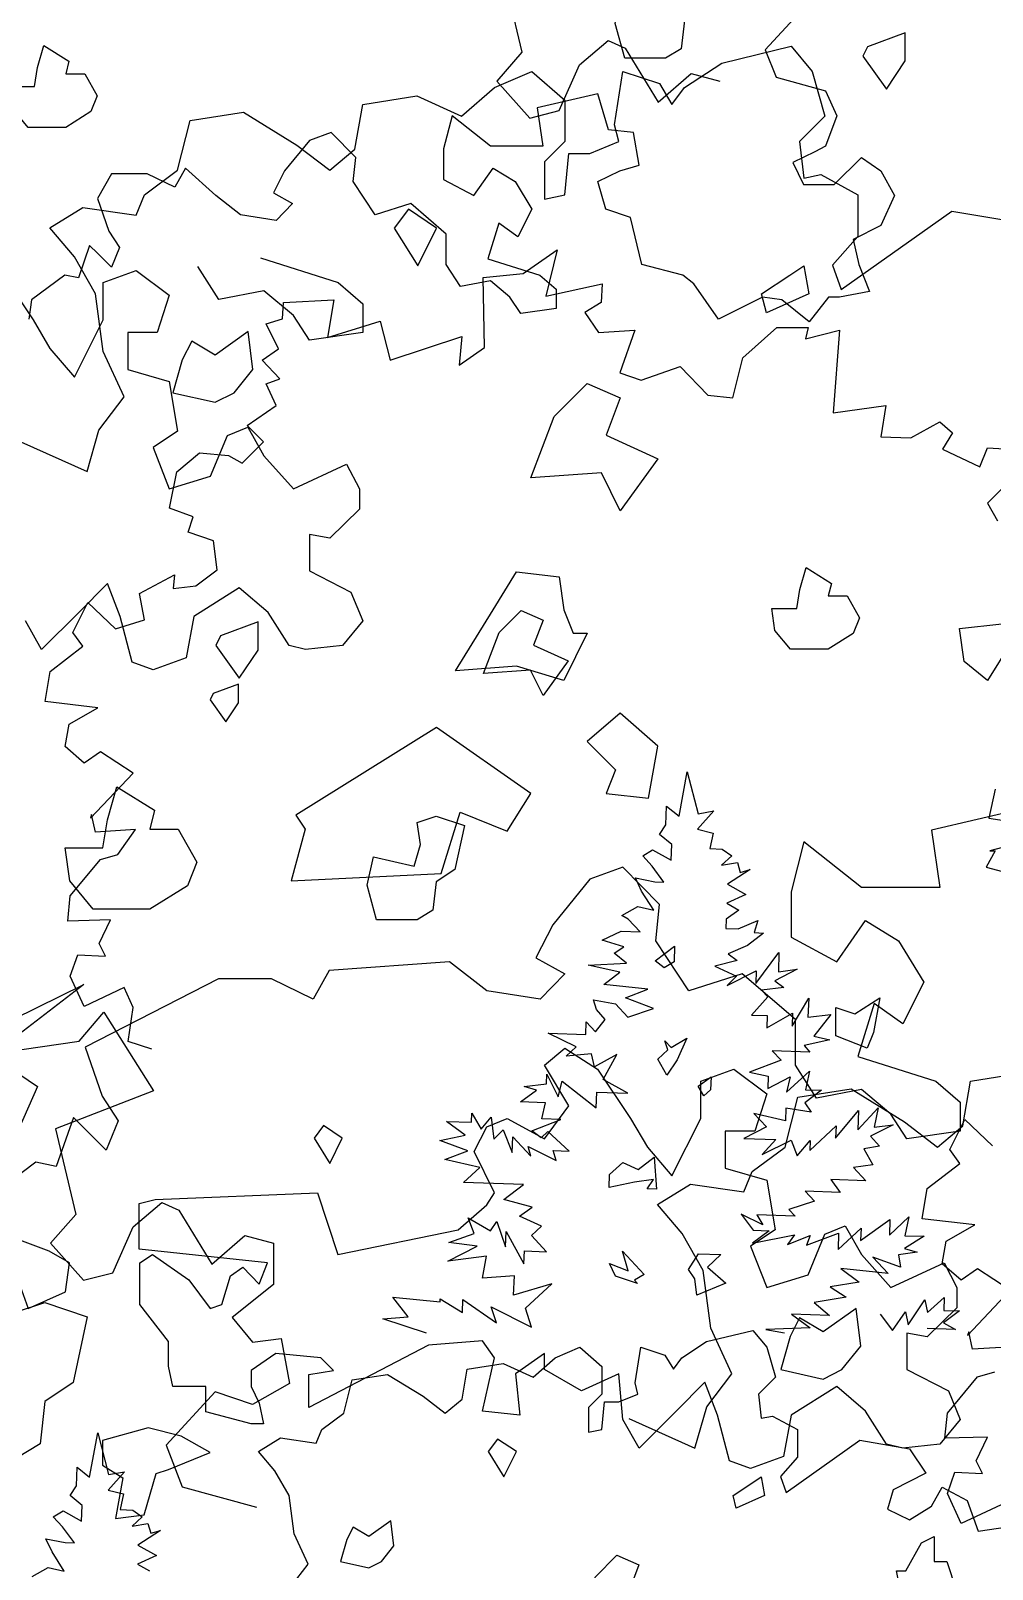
# Model space of a CAD drawing. Header units: inches. Extents: x -11 to 128, y 7 to 56.
# Drawn here: x 15.304 to 15.667, y 23.32 to 23.9 of the extents above; entities that cross this region are included whole.
import ezdxf

# ---------------------------------------------------------------- set-up
doc = ezdxf.new("R2010")
doc.units = ezdxf.units.IN
doc.header["$MEASUREMENT"] = 0
doc.layers.add('CAY', color=94, linetype='Continuous')
doc.layers.add('CAY-3', color=61, linetype='Continuous')
picture_1 = doc.add_image_def('image1.jpg', size_in_pixel=(1680, 1093))

# ---------------------------------------------------------------- blocks, each defined once
blk = doc.blocks.new('A$C76451831')
at = {"layer": 'CAY'}
for p, q in [((1178, 1895), (1223.4, 1902.1)), ((1033, 1881.5), (1077.8, 1888.5)), ((1077.8, 1888.5), (1122.6, 1860.8)), ((1171.5, 1857.3), (1178, 1895)), ((1022.3, 1839.6), (1033, 1881.5)), ((1122.6, 1860.8), (1150.3, 1839.6)), ((1150.3, 1839.6), (1171.5, 1857.3)), ((994.6, 1818.9), (1022.3, 1839.6)), ((987.6, 1801.8), (994.6, 1818.9)), ((915, 1791.2), (942.7, 1808.3)), ((942.7, 1808.3), (987.6, 1801.8)), ((935.7, 1767), (915, 1791.2)), ((953.4, 1735.8), (935.7, 1767)), ((4659.2, 1730), (4666, 1767.4)), ((4666, 1767.4), (4675.2, 1732.1)), ((959.8, 1687.4), (953.4, 1735.8)), ((4648.1, 1722.6), (4648.6, 1738.5)), ((4648.6, 1738.5), (4659.2, 1730)), ((4688.4, 1734.4), (4674.7, 1719)), ((4675.2, 1732.1), (4688.4, 1734.4)), ((4642.8, 1714.7), (4648.1, 1722.6)), ((4653, 1706.2), (4642.8, 1714.7)), ((4674.7, 1719), (4687.7, 1715.8)), ((4687.7, 1715.8), (4685, 1702.8)), ((4628.6, 1696.6), (4636.9, 1701.7)), ((4636.5, 1688.1), (4628.6, 1696.6)), ((4636.9, 1701.7), (4652.5, 1693)), ((4652.5, 1693), (4653, 1706.2)), ((4685, 1702.8), (4695.4, 1702.4)), ((4703.4, 1696.7), (4694.9, 1688.8)), ((4695.4, 1702.4), (4703.4, 1696.7)), ((977.5, 1649), (959.8, 1687.4)), ((4646.4, 1674.6), (4636.5, 1688.1)), ((4694.9, 1688.8), (4708.2, 1691.1)), ((4718.8, 1685.3), (4699.8, 1672.8)), ((4708.2, 1691.1), (4710.6, 1682.8)), ((4710.6, 1682.8), (4718.8, 1685.3)), ((4627.6, 1667.1), (4622.5, 1678.2)), ((4622.5, 1678.2), (4638.7, 1674.9)), ((4638.7, 1674.9), (4646.4, 1674.6)), ((4699.8, 1672.8), (4715.4, 1664.1)), ((4637.9, 1650.9), (4627.6, 1667.1)), ((4715.4, 1664.1), (4699.3, 1656.9)), ((4699.3, 1656.9), (4709.5, 1651.1)), ((956.3, 1621.3), (977.5, 1649)), ((4611, 1646.4), (4624.4, 1654.1)), ((4616.3, 1643.5), (4611, 1646.4)), ((4626.4, 1632.7), (4616.3, 1643.5)), ((4624.4, 1654.1), (4637.9, 1650.9)), ((4698.8, 1643.4), (4698.5, 1635.7)), ((4709.5, 1651.1), (4698.8, 1643.4)), ((4708.9, 1635.3), (4725.5, 1642.4)), ((4725.5, 1642.4), (4722.4, 1632.1)), ((4594.4, 1625.7), (4610.5, 1633.3)), ((4610.5, 1633.3), (4626.4, 1632.7)), ((4698.5, 1635.7), (4708.9, 1635.3)), ((4730.1, 1631.8), (4716.6, 1621.4)), ((4722.4, 1632.1), (4730.1, 1631.8)), ((946.3, 1586.5), (956.3, 1621.3)), ((4612.8, 1620.1), (4594.4, 1625.7)), ((4604.5, 1614.9), (4612.8, 1620.1)), ((4716.6, 1621.4), (4700.5, 1614.3)), ((890.9, 1611.3), (946.3, 1586.5)), ((4582.8, 1604.8), (4615, 1606.4)), ((4609.3, 1598.9), (4582.8, 1604.8)), ((4615, 1606.4), (4604.5, 1614.9)), ((4708, 1608.6), (4689.3, 1603.8)), ((4689.3, 1603.8), (4707.5, 1595.4)), ((4700.5, 1614.3), (4708, 1608.6)), ((4723.6, 1589.4), (4743.1, 1615.5)), ((4743.1, 1615.5), (4742.6, 1599.2)), ((4595.8, 1588.5), (4609.3, 1598.9)), ((4699.6, 1587.6), (4724, 1599.9)), ((4707.5, 1595.4), (4699.6, 1587.6)), ((4724, 1599.9), (4723.6, 1589.4)), ((4758.5, 1601.4), (4739.6, 1591.6)), ((4739.6, 1591.6), (4747.1, 1585.9)), ((4742.6, 1599.2), (4758.5, 1601.4)), ((4632.8, 1584.5), (4595.8, 1588.5)), ((4614, 1577.4), (4632.8, 1584.5)), ((4733.7, 1578.2), (4720, 1562.8)), ((4747.1, 1585.9), (4728.4, 1583.8)), ((4728.4, 1583.8), (4733.7, 1578.2)), ((4154.9, 1541), (4175.6, 1565.2)), ((4175.6, 1565.2), (4217.4, 1499.1)), ((4587.2, 1575.6), (4605.7, 1572.3)), ((4589.7, 1567.4), (4587.2, 1575.6)), ((4597.1, 1559), (4589.7, 1567.4)), ((4605.7, 1572.3), (4616.2, 1561)), ((4637.7, 1568.4), (4614, 1577.4)), ((4616.2, 1561), (4637.7, 1568.4)), ((4754.1, 1553.5), (4768.1, 1577)), ((4768.1, 1577), (4767.5, 1561.2)), ((4580.8, 1546.4), (4581.1, 1557.2)), ((4581.1, 1557.2), (4589, 1548.8)), ((4589, 1548.8), (4597.1, 1559)), ((4720, 1562.8), (4733.1, 1562.4)), ((4732.8, 1552), (4754.5, 1564.3)), ((4733.1, 1562.4), (4732.8, 1552)), ((4754.5, 1564.3), (4754.1, 1553.5)), ((4767.5, 1561.2), (4786.6, 1563.2)), ((4786.6, 1563.2), (4772.4, 1545.1)), ((4106.6, 1533.9), (4154.9, 1541)), ((4572.7, 1536.2), (4549.1, 1547.5)), ((4549.1, 1547.5), (4580.8, 1546.4)), ((4785.9, 1541.9), (4764.4, 1537.2)), ((4772.4, 1545.1), (4785.9, 1541.9)), ((4564.3, 1528.4), (4572.7, 1536.2)), ((4585.6, 1530.3), (4564.3, 1528.4)), ((4588, 1519.4), (4585.6, 1530.3)), ((4606.9, 1529.6), (4588, 1519.4)), ((4595.3, 1508.7), (4606.9, 1529.6)), ((4769.2, 1531.6), (4737.5, 1532.7)), ((4737.5, 1532.7), (4745, 1524.8)), ((4764.4, 1537.2), (4769.2, 1531.6)), ((4547.6, 1504.9), (4547.9, 1513.1)), ((4547.9, 1513.1), (4557.6, 1494.1)), ((4745, 1524.8), (4718.3, 1514.8)), ((4718.3, 1514.8), (4734.1, 1511.6)), ((4749.5, 1497.9), (4768.7, 1515.8)), ((4768.7, 1515.8), (4765.4, 1500)), ((4528.9, 1502.9), (4547.6, 1504.9)), ((4539.3, 1499.8), (4528.9, 1502.9)), ((4557.6, 1494.1), (4560.8, 1507.2)), ((4560.8, 1507.2), (4589.5, 1484.9)), ((4616.2, 1497.1), (4595.3, 1508.7)), ((4734.1, 1511.6), (4733.7, 1501.1)), ((4733.7, 1501.1), (4752.6, 1510.9)), ((4752.6, 1510.9), (4749.5, 1497.9)), ((4217.4, 1499.1), (4134.9, 1467.3)), ((4525.8, 1489.8), (4539.3, 1499.8)), ((4547, 1489.1), (4525.8, 1489.8)), ((4543.8, 1475.6), (4547, 1489.1)), ((4589.5, 1484.9), (4589.9, 1498)), ((4589.9, 1498), (4616.2, 1497.1)), ((4779, 1499.6), (4765, 1489.2)), ((4765, 1489.2), (4770.2, 1481.3)), ((4765.4, 1500), (4779, 1499.6)), ((4484.8, 1472.7), (4485.1, 1480.4)), ((4485.1, 1480.4), (4492.8, 1466.9)), ((4492.8, 1466.9), (4501.3, 1477.1)), ((4501.3, 1477.1), (4503.4, 1458.4)), ((4535.3, 1465.5), (4559.7, 1475)), ((4559.7, 1475), (4543.8, 1475.6)), ((4722.1, 1480.2), (4732.6, 1469)), ((4748.6, 1473.9), (4722.1, 1480.2)), ((4749, 1484.7), (4748.6, 1473.9)), ((4770.2, 1481.3), (4749, 1484.7)), ((4790.7, 1459.3), (4810.1, 1482.6)), ((4809.5, 1466.3), (4826.5, 1484.8)), ((4810.1, 1482.6), (4809.5, 1466.3)), ((4826.5, 1484.8), (4823.2, 1468.6)), ((4134.9, 1467.3), (4152, 1395.3)), ((4458, 1457.3), (4479.5, 1462)), ((4463.6, 1473.4), (4484.8, 1472.7)), ((4479.5, 1462), (4463.6, 1473.4)), ((4503.4, 1458.4), (4511.4, 1466.3)), ((4511.4, 1466.3), (4518.8, 1447.4)), ((4543.3, 1459.7), (4535.3, 1465.5)), ((4548.9, 1465), (4543.3, 1459.7)), ((4566.9, 1448.5), (4548.9, 1465)), ((4732.6, 1469), (4713.7, 1459.2)), ((4769, 1449.1), (4791.1, 1469.7)), ((4791.1, 1469.7), (4790.7, 1459.3)), ((4839.1, 1470.7), (4820.2, 1461)), ((4823.2, 1468.6), (4839.1, 1470.7)), ((4481.7, 1448.7), (4458, 1457.3)), ((4462.4, 1441.3), (4481.7, 1448.7)), ((4518.8, 1447.4), (4519.3, 1460.6)), ((4519.3, 1460.6), (4534.6, 1444.2)), ((4534.6, 1444.2), (4532.2, 1452.4)), ((4532.2, 1452.4), (4555.8, 1440.7)), ((4555.8, 1440.7), (4553.3, 1449)), ((4553.3, 1449), (4566.9, 1448.5)), ((4713.7, 1459.2), (4740.4, 1458.3)), ((4740.4, 1458.3), (4729, 1445.5)), ((4729, 1445.5), (4753.5, 1457.8)), ((4753.5, 1457.8), (4758.5, 1444.5)), ((4758.5, 1444.5), (4769.3, 1457.3)), ((4769.3, 1457.3), (4769, 1449.1)), ((4827.6, 1452.5), (4814.4, 1450.3)), ((4814.4, 1450.3), (4822.1, 1436.9)), ((4820.2, 1461), (4827.6, 1452.5)), ((4491.7, 1434.8), (4462.4, 1441.3)), ((4822.1, 1436.9), (4805.7, 1434.7)), ((4478.1, 1422.1), (4491.7, 1434.8)), ((4786.8, 1424.5), (4794.5, 1413.8)), ((4816.2, 1423.5), (4786.8, 1424.5)), ((4805.7, 1434.7), (4816.2, 1423.5)), ((4528.3, 1420.4), (4478.1, 1422.1)), ((4512, 1407.8), (4528.3, 1420.4)), ((4794.5, 1413.8), (4765.1, 1414.8)), ((4765.1, 1414.8), (4773, 1406.4)), ((4200.3, 1384.7), (4224.5, 1405.3)), ((4224.5, 1405.3), (4238.7, 1398.8)), ((4238.7, 1398.8), (4266.4, 1353.4)), ((4535.8, 1401.5), (4512, 1407.8)), ((4525.1, 1393.7), (4535.8, 1401.5)), ((4773, 1406.4), (4751.5, 1399.4)), ((4751.5, 1399.4), (4756.7, 1393.8)), ((4152, 1395.3), (4130.8, 1371.1)), ((4183.2, 1346.3), (4200.3, 1384.7)), ((4487, 1379.2), (4482, 1392.5)), ((4482, 1392.5), (4500.7, 1381.4)), ((4500.7, 1381.4), (4505.9, 1389.4)), ((4505.9, 1389.4), (4513.4, 1367.9)), ((4543.4, 1385.4), (4525.1, 1393.7)), ((4535, 1377.5), (4543.4, 1385.4)), ((4711.4, 1395.4), (4721.4, 1381.9)), ((4729.7, 1386.6), (4711.4, 1395.4)), ((4724.6, 1394.9), (4729.7, 1386.6)), ((4756.7, 1393.8), (4724.6, 1394.9)), ((4792.9, 1365.8), (4812.1, 1383.7)), ((4811.7, 1373.3), (4836.3, 1391)), ((4812.1, 1383.7), (4811.7, 1373.3)), ((4835.9, 1377.9), (4852.3, 1393.2)), ((4836.3, 1391), (4835.9, 1377.9)), ((4852.3, 1393.2), (4849, 1377.4)), ((4130.8, 1371.1), (4158.5, 1339.9)), ((4266.4, 1353.4), (4294.1, 1377.6)), ((4294.1, 1377.6), (4318.3, 1371.1)), ((4318.3, 1371.1), (4318.3, 1336.3)), ((4465.5, 1371.8), (4487, 1379.2)), ((4489.4, 1368.7), (4465.5, 1371.8)), ((4513.4, 1367.9), (4513.8, 1381)), ((4513.8, 1381), (4528.7, 1353.7)), ((4547.7, 1363.9), (4535, 1377.5)), ((4735, 1381.4), (4721, 1371)), ((4721, 1371), (4756.1, 1378)), ((4721.4, 1381.9), (4735, 1381.4)), ((4756.1, 1378), (4750.4, 1370)), ((4750.4, 1370), (4769.3, 1377.5)), ((4766.3, 1369.4), (4793.3, 1379.4)), ((4769.3, 1377.5), (4766.3, 1369.4)), ((4793.3, 1379.4), (4792.9, 1365.8)), ((4865.3, 1376.9), (4848.6, 1366.6)), ((4849, 1377.4), (4865.3, 1376.9)), ((3035.1, 1358.6), (3052.2, 1286.6)), ((4464.9, 1355.9), (4489.4, 1368.7)), ((4497.2, 1360.3), (4464.9, 1355.9)), ((4493.9, 1341.8), (4497.2, 1360.3)), ((4528.7, 1353.7), (4529.1, 1364.6)), ((4529.1, 1364.6), (4547.7, 1363.9)), ((4822.1, 1359.3), (4834.8, 1345.7)), ((4845.4, 1350.8), (4822.1, 1359.3)), ((4859.4, 1363.5), (4843.5, 1361.3)), ((4843.5, 1361.3), (4845.4, 1350.8)), ((4848.6, 1366.6), (4859.4, 1363.5)), ((4158.5, 1339.9), (4183.2, 1346.3)), ((4834.8, 1345.7), (4795, 1349.9)), ((4795, 1349.9), (4810.5, 1338.4)), ((4318.3, 1336.3), (4283.5, 1308.6)), ((4520.7, 1343.6), (4493.9, 1341.8)), ((4520.1, 1327.3), (4520.7, 1343.6)), ((4552.2, 1337), (4520.1, 1327.3)), ((4530.1, 1316.5), (4552.2, 1337)), ((4810.5, 1338.4), (4786.3, 1334.3)), ((4786.3, 1334.3), (4799.6, 1325.7)), ((4431.5, 1309.1), (4418.5, 1325.8)), ((4418.5, 1325.8), (4458.3, 1321.7)), ((4458.3, 1321.7), (4458.4, 1324.4)), ((4458.4, 1324.4), (4477, 1312.9)), ((4477, 1312.9), (4477.4, 1323.8)), ((4477.4, 1323.8), (4505.7, 1304.2)), ((4799.6, 1325.7), (4772.7, 1321.2)), ((4772.7, 1321.2), (4785.5, 1310.3)), ((4851.8, 1302.5), (4865.7, 1323.4)), ((4865.7, 1323.4), (4868.1, 1312.9)), ((4868.1, 1312.9), (4882.1, 1325.5)), ((4882.1, 1325.5), (4881.7, 1314.6)), ((4283.5, 1308.6), (4300.6, 1287.9)), ((4410.2, 1307.5), (4431.5, 1309.1)), ((4446.9, 1295.4), (4410.2, 1307.5)), ((4501.2, 1317.5), (4535, 1300.5)), ((4505.7, 1304.2), (4501.2, 1317.5)), ((4535, 1300.5), (4530.1, 1316.5)), ((4753.8, 1311.4), (4769.3, 1300)), ((4785.5, 1310.3), (4753.8, 1311.4)), ((4828.1, 1311.5), (4838.5, 1297.6)), ((4838.5, 1297.6), (4849.5, 1313.5)), ((4849.5, 1313.5), (4851.8, 1302.5)), ((4894.8, 1314.2), (4881.4, 1304.2)), ((4881.7, 1314.6), (4894.8, 1314.2)), ((4682.3, 1288.4), (4721.2, 1297.8)), ((4721.2, 1297.8), (4733, 1283.7)), ((4769.3, 1300), (4732.1, 1298.6)), ((4732.1, 1298.6), (4747.8, 1295.7)), ((4891.6, 1298.4), (4867.6, 1299.3)), ((4881.4, 1304.2), (4891.6, 1298.4)), ((3052.2, 1286.6), (3031, 1262.4)), ((4300.6, 1287.9), (4324.7, 1290.9)), ((4324.7, 1290.9), (4331.8, 1253.1)), ((4554.9, 1274.6), (4575.8, 1283.7)), ((4575.8, 1283.7), (4594.3, 1267.5)), ((4622.2, 1253.8), (4626.9, 1283.7)), ((4626.9, 1283.7), (4647.3, 1277)), ((4661.5, 1274.6), (4682.3, 1288.4)), ((4733, 1283.7), (4740.1, 1258.5)), ((4481, 1265.2), (4511.3, 1269.9)), ((4511.3, 1269.9), (4536.5, 1258.5)), ((4536.5, 1258.5), (4554.9, 1274.6)), ((4594.3, 1267.5), (4594.3, 1244.3)), ((4647.3, 1277), (4654.4, 1265.2)), ((4654.4, 1265.2), (4661.5, 1274.6)), ((4377.3, 1228.2), (4384.3, 1256.1)), ((4384.3, 1256.1), (4414.2, 1260.8)), ((4414.2, 1260.8), (4444.1, 1242.4)), ((4476.7, 1240), (4481, 1265.2)), ((4740.1, 1258.5), (4725.9, 1244.3)), ((4269.3, 1246.1), (4228, 1201.2)), ((4300.6, 1235.4), (4269.3, 1246.1)), ((4331.8, 1253.1), (4300.6, 1235.4)), ((4444.1, 1242.4), (4462.6, 1228.2)), ((4594.3, 1244.3), (4582.9, 1232.9)), ((4608.4, 1237.6), (4624.5, 1244.3)), ((4624.5, 1244.3), (4622.2, 1253.8)), ((4725.9, 1244.3), (4728.3, 1223.9)), ((4462.6, 1228.2), (4476.7, 1240)), ((4582.9, 1232.9), (4582.9, 1212.1)), ((4594.3, 1214.4), (4596.6, 1237.6)), ((4596.6, 1237.6), (4608.4, 1237.6)), ((4358.8, 1214.4), (4377.3, 1228.2)), ((4728.3, 1223.9), (4737.7, 1225.8)), ((4737.7, 1225.8), (4758.6, 1214.4)), ((4305.7, 1196), (4324.2, 1207.4)), ((4324.2, 1207.4), (4354.1, 1203)), ((4354.1, 1203), (4358.8, 1214.4)), ((4582.9, 1212.1), (4594.3, 1214.4)), ((4749.1, 1161.4), (4811.2, 1205.4)), ((4758.6, 1214.4), (4758.6, 1191.2)), ((4811.2, 1205.4), (4852.9, 1198.3)), ((4228, 1201.2), (4241.6, 1166.4)), ((4319.5, 1179.8), (4305.7, 1196)), ((4758.6, 1191.2), (4744.4, 1175.1)), ((4852.9, 1198.3), (4866.7, 1177.9)), ((4331.3, 1159), (4319.5, 1179.8)), ((4866.7, 1177.9), (4839.1, 1163.7)), ((4241.6, 1166.4), (4304.1, 1149.3)), ((4744.4, 1175.1), (4749.1, 1161.4)), ((4871.4, 1149.9), (4880.4, 1166.1)), ((4880.4, 1166.1), (4901.2, 1154.7)), ((4335.6, 1126.7), (4331.3, 1159)), ((4839.1, 1163.7), (4834.4, 1147.6)), ((4901.2, 1154.7), (4910.7, 1129.1)), ((4834.4, 1147.6), (4852.9, 1138.5)), ((4852.9, 1138.5), (4871.4, 1149.9)), ((4347.4, 1101.2), (4335.6, 1126.7)), ((4910.7, 1129.1), (4942.9, 1133.8)), ((4333.2, 1082.7), (4347.4, 1101.2))]:
    blk.add_line(p, q, dxfattribs=at)
for points in [[(4216, 1534.3), (4196, 1540.6), (4200.2, 1569.1), (4192.8, 1586), (4159, 1570.1), (4147.4, 1595.5), (4153.8, 1613.4), (4177, 1612.3), (4171.7, 1622.9), (4181.2, 1642.9), (4145.3, 1641.9), (4147.4, 1663), (4172.8, 1693.5), (4187.5, 1697.8), (4202.3, 1718.9), (4168.5, 1716.7), (4165.4, 1731.5), (4164.3, 1728.3), (4200.2, 1766.3), (4172.8, 1784.2), (4159, 1774.7), (4143.2, 1788.5), (4146.4, 1807.4), (4170.6, 1821.2), (4126.4, 1826.4), (4130.6, 1851.7), (4158, 1872.8), (4149.6, 1884.4), (4162.2, 1909.7), (4185.4, 1887.6), (4209.7, 1895), (4205.5, 1917.1), (4235, 1933), (4233.9, 1921.4), (4252.9, 1923.5), (4270.8, 1937.2), (4267.7, 1961.4), (4246.6, 1968.8), (4250.8, 1981.5), (4230.8, 1988.9), (4237.1, 2019.4), (4256.1, 2035.3), (4280.3, 2033.1), (4291.9, 2026.8), (4309.9, 2044.7), (4296.2, 2058.5), (4320.4, 2075.3), (4312, 2093.3), (4323.6, 2097.5), (4308.8, 2113.3), (4322.5, 2122.8), (4312, 2143.9), (4325.7, 2148.1), (4326.7, 2161.8), (4368.9, 2163.9), (4363.7, 2132.3), (4408, 2146), (4416.4, 2113.3), (4476.5, 2133.3), (4474.4, 2109.1), (4495.5, 2123.9), (4494.4, 2182.9), (4528.2, 2186.1), (4556.7, 2206.1), (4547.2, 2167.1), (4594.6, 2177.6), (4593.6, 2161.8), (4579.9, 2153.4), (4591.5, 2136.5), (4622.1, 2138.6), (4609.4, 2102.8), (4627.3, 2096.4), (4660, 2108), (4683.2, 2083.8), (4704.3, 2081.7), (4712.8, 2115.4), (4741.2, 2140.7), (4767.6, 2140.7), (4765.5, 2131.2), (4794, 2138.6), (4788.7, 2069), (4833, 2075.3), (4828.8, 2049), (4854.1, 2047.9), (4878.3, 2061.6), (4888.9, 2052.1), (4880.5, 2038.4), (4912.1, 2023.7), (4918.4, 2039.5), (4937.4, 2038.4)], [(4943.7, 2018.4), (4918.4, 1993.1), (4926.9, 1978.3)], [(4924.8, 1752.6), (4919.5, 1728.3), (4946.9, 1724.1)], [(4940.6, 1706.2), (4920.5, 1700.9), (4924.8, 1700.9), (4917.4, 1687.2), (4944.8, 1679.8)], [(4930, 1151.2), (4896.3, 1135.4), (4884.7, 1160.7), (4891, 1178.6), (4914.2, 1177.5), (4908.9, 1188.1), (4918.4, 1208.1), (4882.5, 1207.1), (4884.7, 1228.2), (4910, 1258.8), (4924.7, 1263)], [(4939.5, 1284.1), (4905.7, 1282), (4902.6, 1296.7), (4901.5, 1293.6), (4937.4, 1331.5), (4910, 1349.5), (4896.3, 1340), (4880.4, 1353.7), (4883.6, 1372.7), (4907.9, 1386.4), (4863.6, 1391.6), (4867.8, 1417), (4895.2, 1438.1), (4886.8, 1449.7), (4899.4, 1475), (4922.6, 1452.8)], [(4680, 1494.9), (4675.3, 1503.2), (4686, 1511), (4685.6, 1500.1), (4680, 1494.9)], [(4115.5, 1090.9), (4128.9, 1098.6), (4142.4, 1095.4), (4132.1, 1111.6), (4127, 1122.6), (4143.2, 1119.4), (4150.9, 1119.1), (4141, 1132.6), (4133.1, 1141), (4141.4, 1146.2), (4157, 1137.5), (4157.5, 1150.6), (4147.3, 1159.1), (4152.6, 1167.1), (4153.1, 1182.9), (4163.7, 1174.4), (4170.5, 1211.8), (4179.7, 1176.6), (4192.9, 1178.8), (4179.2, 1163.4), (4192.2, 1160.3), (4189.5, 1147.2), (4199.9, 1146.8), (4207.9, 1141.1), (4199.4, 1133.3), (4212.7, 1135.5), (4215.1, 1127.3), (4223.3, 1129.7), (4204.3, 1117.2), (4219.9, 1108.5), (4203.8, 1101.4), (4214, 1095.6)]]:
    blk.add_lwpolyline(points, dxfattribs=at)
for points in [[(4784.5, 1915.2), (4800.4, 1915.2), (4810.9, 1896.7), (4805.6, 1883.5), (4784.5, 1870.3), (4752.8, 1870.3), (4739.6, 1886.1), (4737, 1904.6), (4758.1, 1904.6), (4760.8, 1920.5), (4766, 1939), (4787.2, 1925.7)], [(4507.9, 1884.3), (4526.4, 1902.8), (4544.9, 1894.9), (4536.9, 1873.7), (4566, 1860.5), (4544.9, 1831.5), (4534.3, 1852.6), (4494.7, 1850)], [(4267.5, 1833.2), (4264.9, 1827.9), (4278.1, 1809.4), (4288.7, 1825.2), (4288.7, 1841.1)], [(4396.9, 1672), (4402.2, 1695.8), (4436.5, 1687.9), (4441.8, 1706.3), (4439.1, 1724.8), (4455, 1730.1), (4478.7, 1722.2), (4470.8, 1685.2), (4455, 1674.7), (4452.3, 1650.9), (4439.1, 1643), (4404.8, 1643)], [(1085.8, 1672.3), (1081.8, 1704), (1054.1, 1684.2), (1034.3, 1696), (1026.4, 1680.2), (1018.5, 1652.5), (1054.1, 1644.6), (1069.9, 1652.5)], [(4639.1, 1608.3), (4655.4, 1620.8), (4655, 1607.7), (4646.6, 1602.6)], [(4791, 1545.5), (4791, 1569.3), (4806.8, 1564), (4827.9, 1577.2), (4822.7, 1548.1), (4817.4, 1534.9)], [(4641.2, 1525.7), (4649.6, 1533.5), (4647.2, 1541.3), (4652.4, 1535.7), (4665.8, 1543.4), (4657.5, 1525.1), (4648.9, 1512.3)], [(4376, 1459.3), (4360.2, 1469.9), (4352.3, 1459.3), (4365.5, 1438.2)], [(4640.1, 1416.5), (4632.4, 1416.7), (4637.7, 1424.7), (4621.8, 1422.5), (4600.3, 1417.9), (4600.7, 1428.7), (4611.9, 1438.8), (4624.8, 1432.9), (4638.3, 1443.3)], [(4624.2, 1337.2), (4605.8, 1343.3), (4600.8, 1353.9), (4616.4, 1347.9), (4611.6, 1364.4), (4629.9, 1344.7), (4621.6, 1340)], [(4672.4, 1341), (4667.2, 1348.9), (4675.4, 1362.2), (4694.4, 1361.5), (4683.1, 1351), (4698.5, 1337.4), (4674.2, 1327.3)], [(4038.9, 1234.1), (4046.9, 1269.7), (4098.3, 1257.8), (4106.2, 1285.6), (4102.3, 1313.3), (4126, 1321.2), (4161.7, 1309.3), (4149.8, 1253.9), (4126, 1238), (4122.1, 1202.4), (4102.3, 1190.5), (4050.8, 1190.5)], [(3342.6, 1291.2), (3338.7, 1283.3), (3358.5, 1255.6), (3374.3, 1279.3), (3374.3, 1303.1)], [(4522.5, 1195.9), (4506.6, 1206.4), (4498.7, 1195.9), (4511.9, 1174.8)], [(4720.4, 1169.5), (4728.3, 1174.8), (4731, 1158.9), (4707.2, 1148.4), (4704.6, 1158.9)], [(4419.5, 1116.7), (4416.9, 1137.8), (4398.4, 1124.6), (4385.2, 1132.5), (4380, 1122), (4374.7, 1103.5), (4398.4, 1098.2), (4409, 1103.5)], [(4862.9, 1119.3), (4873.5, 1124.6), (4873.5, 1103.5), (4884.1, 1103.5), (4892, 1079.7), (4907.8, 1085), (4899.9, 1061.2), (4857.7, 1063.9), (4849.7, 1055.9), (4841.8, 1095.6), (4849.7, 1095.6)], [(4588.5, 1090.3), (4606.9, 1108.8), (4625.4, 1100.8), (4617.5, 1079.7), (4646.5, 1066.5), (4625.4, 1037.5), (4614.9, 1058.6), (4575.3, 1055.9)]]:
    blk.add_lwpolyline(points, close=True, dxfattribs=at)
at = {"layer": 'CAY-3'}
for p, q in [((3100.6, 1276), (3124.7, 1296.6)), ((3124.7, 1296.6), (3138.9, 1290.1)), ((3138.9, 1290.1), (3166.6, 1244.7)), ((3220.2, 1277.6), (3278.5, 1291.8)), ((3278.5, 1291.8), (3296.2, 1270.6)), ((3029.1, 1257), (3060.4, 1270.6)), ((3060.4, 1270.6), (3088.1, 1246.4)), ((3083.5, 1237.6), (3100.6, 1276)), ((3130, 1225.7), (3137, 1270.6)), ((3137, 1270.6), (3167.7, 1260.5)), ((3166.6, 1244.7), (3194.3, 1268.9)), ((3188.9, 1257), (3220.2, 1277.6)), ((3194.3, 1268.9), (3218.5, 1262.4)), ((3296.2, 1270.6), (3306.9, 1232.8)), ((3001.4, 1232.8), (3029.1, 1257)), ((3031, 1262.4), (3058.7, 1231.2)), ((3167.7, 1260.5), (3178.3, 1242.8)), ((3178.3, 1242.8), (3188.9, 1257)), ((2911.8, 1205.1), (2918.3, 1242.8)), ((2918.3, 1242.8), (2963.7, 1249.9)), ((2963.7, 1249.9), (3001.4, 1232.8)), ((3088.1, 1246.4), (3088.1, 1211.6)), ((2762.6, 1187.4), (2773.2, 1229.3)), ((2773.2, 1229.3), (2818.1, 1236.4)), ((2818.1, 1236.4), (2862.9, 1208.6)), ((3058.7, 1231.2), (3083.5, 1237.6)), ((3306.9, 1232.8), (3285.6, 1211.6)), ((3133.5, 1211.6), (3130, 1225.7)), ((2862.9, 1208.6), (2890.6, 1187.4)), ((2890.6, 1187.4), (2911.8, 1205.1)), ((3088.1, 1211.6), (3071, 1194.5)), ((3109.3, 1201.6), (3133.5, 1211.6)), ((3285.6, 1211.6), (3289.2, 1180.9)), ((3071, 1194.5), (3071, 1163.2)), ((3088.1, 1166.8), (3091.6, 1201.6)), ((3091.6, 1201.6), (3109.3, 1201.6)), ((2734.9, 1166.8), (2762.6, 1187.4)), ((3289.2, 1180.9), (3303.3, 1183.9)), ((3303.3, 1183.9), (3334.6, 1166.8)), ((2727.8, 1149.6), (2734.9, 1166.8)), ((3071, 1163.2), (3088.1, 1166.8)), ((3334.6, 1166.8), (3334.6, 1131.9)), ((2655.3, 1139), (2683, 1156.1)), ((2683, 1156.1), (2727.8, 1149.6)), ((3320.4, 1087.1), (3413.6, 1153.2)), ((3413.6, 1153.2), (3476.1, 1142.6)), ((2676, 1114.8), (2655.3, 1139)), ((3334.6, 1131.9), (3313.3, 1107.8)), ((2693.6, 1083.6), (2676, 1114.8)), ((3313.3, 1107.8), (3320.4, 1087.1)), ((2700.1, 1035.2), (2693.6, 1083.6)), ((2717.8, 996.9), (2700.1, 1035.2)), ((2696.6, 969.1), (2717.8, 996.9)), ((2631.1, 959.1), (2686.6, 934.3)), ((2686.6, 934.3), (2696.6, 969.1)), ((6416.3, 659.8), (6481.8, 639.1)), ((3473.1, 650.6), (3396.5, 632.9)), ((6197.6, 649.2), (6225.3, 607.9)), ((6284.2, 639.1), (6312, 649.2)), ((6312, 649.2), (6339.7, 628.5)), ((6381.5, 625), (6363.8, 652.7)), ((6284.2, 607.9), (6284.2, 639.1)), ((6481.8, 639.1), (6502.4, 621.4)), ((3289.2, 622.9), (3278.5, 581)), ((3337.5, 584.6), (3289.2, 622.9)), ((3396.5, 632.9), (3403.5, 584.6)), ((6339.7, 628.5), (6329.6, 597.3)), ((6419.3, 632.1), (6381.5, 625)), ((6444, 611.4), (6419.3, 632.1)), ((6502.4, 621.4), (6502.4, 597.3)), ((6225.3, 607.9), (6239.4, 583.7)), ((6260.1, 559.5), (6284.2, 607.9)), ((6457.6, 590.8), (6444, 611.4)), ((3137, 601.7), (3109.3, 591.6)), ((3167.7, 570.4), (3137, 601.7)), ((6304.9, 597.3), (6304.9, 566)), ((6329.6, 597.3), (6304.9, 597.3)), ((6502.4, 597.3), (6457.6, 590.8)), ((3109.3, 591.6), (3078.1, 553.3)), ((3403.5, 584.6), (3337.5, 584.6)), ((6239.4, 583.7), (6260.1, 559.5)), ((3164.8, 539.7), (3167.7, 570.4)), ((3278.5, 581), (3278.5, 542.7)), ((3316.9, 522), (3341, 556.8)), ((3341, 556.8), (3368.8, 539.7)), ((6304.9, 566), (6339.7, 556)), ((3078.1, 553.3), (3063.9, 525.6)), ((6339.7, 556), (6346.7, 514.1)), ((3192.5, 497.8), (3164.8, 539.7)), ((3278.5, 542.7), (3316.9, 522)), ((3368.8, 539.7), (3390, 504.9)), ((2991.4, 522), (2890.2, 514.9)), ((3022.7, 497.8), (2991.4, 522)), ((3063.9, 525.6), (3088.1, 512)), ((6388.6, 510.6), (6405.7, 517.6)), ((6405.7, 517.6), (6419.3, 493.4)), ((2797, 507.9), (2685, 450.4)), ((2841.8, 507.9), (2797, 507.9)), ((2876.6, 490.8), (2841.8, 507.9)), ((2890.2, 514.9), (2876.6, 490.8)), ((3088.1, 512), (3067.5, 490.8)), ((3237.3, 512), (3192.5, 497.8)), ((3282.1, 473.7), (3237.3, 512)), ((3390, 504.9), (3372.3, 470.1)), ((6346.7, 514.1), (6326.1, 500.5)), ((6374.5, 476.3), (6388.6, 510.6)), ((3067.5, 490.8), (3022.7, 497.8)), ((6326.1, 500.5), (6339.7, 465.7)), ((6419.3, 493.4), (6444, 465.7)), ((3348.1, 487.2), (3334.6, 442.4)), ((3372.3, 470.1), (3348.1, 487.2)), ((6444, 465.7), (6488.8, 486.4)), ((6488.8, 486.4), (6499.5, 465.7)), ((3282.1, 435.3), (3282.1, 473.7)), ((6339.7, 465.7), (6374.5, 476.3)), ((6499.5, 465.7), (6499.5, 448.6)), ((2685, 450.4), (2699.2, 409.1)), ((3071, 435.3), (3088.1, 449.5)), ((3088.1, 449.5), (3115.8, 431.8)), ((3334.6, 442.4), (3400, 421.8)), ((6499.5, 448.6), (6474.7, 424.4)), ((3091.6, 401.1), (3071, 435.3)), ((3115.8, 431.8), (3143.5, 390.5)), ((3202.5, 421.8), (3230.2, 431.8)), ((3230.2, 431.8), (3257.9, 411.1)), ((3299.8, 407.6), (3282.1, 435.3)), ((6457.6, 427.4), (6457.6, 396.7)), ((6474.7, 424.4), (6457.6, 427.4)), ((3202.5, 390.5), (3202.5, 421.8)), ((3337.5, 414.7), (3299.8, 407.6)), ((3362.3, 394), (3337.5, 414.7)), ((3400, 421.8), (3420.6, 404.1)), ((2699.2, 409.1), (2712.7, 388.5)), ((3071, 373.4), (3091.6, 401.1)), ((3257.9, 411.1), (3247.9, 379.9)), ((3420.6, 404.1), (3420.6, 379.9)), ((2675.1, 391.3), (2660.8, 350.1)), ((2685, 381.4), (2675.1, 391.3)), ((2712.7, 388.5), (2702.7, 363.7)), ((3022.7, 383.4), (3039.8, 390.5)), ((3039.8, 390.5), (3071, 373.4)), ((3143.5, 390.5), (3157.7, 366.3)), ((3178.3, 342.1), (3202.5, 390.5)), ((3375.8, 373.4), (3362.3, 394)), ((6457.6, 396.7), (6492.4, 379)), ((2702.7, 363.7), (2685, 381.4)), ((3012, 362.8), (3022.7, 383.4)), ((3223.1, 379.9), (3223.1, 348.6)), ((3247.9, 379.9), (3223.1, 379.9)), ((3420.6, 379.9), (3375.8, 373.4)), ((6287.8, 386.1), (6263.6, 361.9)), ((6298.4, 358.4), (6287.8, 386.1)), ((6398.6, 382.6), (6360.3, 358.4)), ((6422.8, 361.9), (6398.6, 382.6)), ((6492.4, 379), (6502.4, 354.8)), ((3029.1, 328), (3012, 362.8)), ((3157.7, 366.3), (3178.3, 342.1)), ((2643.7, 353.7), (2601.9, 322.4)), ((2660.8, 350.1), (2643.7, 353.7)), ((6232.4, 330.6), (6218.8, 354.8)), ((6263.6, 361.9), (6232.4, 330.6)), ((6308.4, 320), (6298.4, 358.4)), ((6360.3, 358.4), (6353.8, 323.6)), ((6440.5, 334.2), (6422.8, 361.9)), ((6502.4, 354.8), (6485.3, 334.2)), ((3223.1, 348.6), (3257.9, 338.6)), ((3257.9, 338.6), (3265, 296.7)), ((2744, 322.4), (2880.2, 328)), ((2880.2, 328), (2897.3, 276)), ((3022.7, 317.9), (3029.1, 328)), ((6353.8, 323.6), (6326.1, 313.5)), ((6454.1, 330.6), (6440.5, 334.2)), ((6485.3, 334.2), (6454.1, 330.6)), ((2730.4, 318.9), (2744, 322.4)), ((2730.4, 280.5), (2730.4, 318.9)), ((2998.5, 296.7), (3022.7, 317.9)), ((6326.1, 313.5), (6308.4, 320)), ((3306.9, 293.2), (3323.9, 300.2)), ((3323.9, 300.2), (3337.5, 276.1)), ((2897.3, 276), (2998.5, 296.7)), ((3265, 296.7), (3244.4, 283.1)), ((3292.7, 259), (3306.9, 293.2)), ((2838.3, 269), (2730.4, 280.5)), ((2731, 269), (2741.6, 276)), ((2741.6, 276), (2772.3, 254.8)), ((3244.4, 283.1), (3257.9, 248.3)), ((3337.5, 276.1), (3362.3, 248.3)), ((2731, 234.2), (2731, 269)), ((2807.1, 258.3), (2817.7, 265.4)), ((2817.7, 265.4), (2831.2, 251.3)), ((2831.2, 251.3), (2838.3, 269)), ((3257.9, 248.3), (3292.7, 259)), ((3362.3, 248.3), (3407.1, 269)), ((3407.1, 269), (3417.7, 248.3)), ((2772.3, 254.8), (2790, 230.6)), ((2800, 234.2), (2807.1, 258.3)), ((3417.7, 248.3), (3417.7, 231.2)), ((2755.2, 202.9), (2731, 234.2)), ((2790, 230.6), (2800, 234.2)), ((3417.7, 231.2), (3392.9, 207)), ((3375.8, 210), (3375.8, 179.3)), ((3392.9, 207), (3375.8, 210)), ((2755.2, 182.3), (2755.2, 202.9)), ((2973.7, 200), (2873.1, 147.5)), ((3019.1, 203.5), (2973.7, 200)), ((3029.1, 189.3), (3019.1, 203.5)), ((2758.7, 165.1), (2755.2, 182.3)), ((2845.4, 192.9), (2824.7, 178.7)), ((2883.1, 189.3), (2845.4, 192.9)), ((2893.7, 178.7), (2883.1, 189.3)), ((3019.1, 144.5), (3029.1, 189.3)), ((3071, 192.9), (3046.8, 175.8)), ((3071, 179.3), (3071, 192.9)), ((2824.7, 178.7), (2824.7, 165.1)), ((2873.1, 175.2), (2893.7, 178.7)), ((2873.1, 147.5), (2873.1, 175.2)), ((3046.8, 175.8), (3050.4, 141)), ((3102.3, 161.6), (3071, 179.3)), ((3133.5, 175.8), (3102.3, 161.6)), ((3137, 137.4), (3133.5, 175.8)), ((3206, 168.7), (3181.9, 144.5)), ((3216.6, 141), (3206, 168.7)), ((3375.8, 179.3), (3410.6, 161.6)), ((2786.4, 165.1), (2758.7, 165.1)), ((2786.4, 143.9), (2786.4, 165.1)), ((2824.7, 165.1), (2831.2, 151)), ((3316.9, 165.2), (3278.5, 141)), ((3341, 144.5), (3316.9, 165.2)), ((3410.6, 161.6), (3420.6, 137.4)), ((2824.7, 133.9), (2786.4, 143.9)), ((2831.2, 151), (2834.8, 133.9)), ((3050.4, 141), (3019.1, 144.5)), ((3181.9, 144.5), (3150.6, 113.3)), ((3358.7, 116.8), (3341, 144.5)), ((2834.8, 133.9), (2824.7, 133.9)), ((3150.6, 113.3), (3137, 137.4)), ((3226.7, 102.6), (3216.6, 141)), ((3278.5, 141), (3272.1, 106.2)), ((3420.6, 137.4), (3403.5, 116.8)), ((3372.3, 113.3), (3358.7, 116.8)), ((3403.5, 116.8), (3372.3, 113.3)), ((3272.1, 106.2), (3244.4, 96.1)), ((3244.4, 96.1), (3226.7, 102.6))]:
    blk.add_line(p, q, dxfattribs=at)
blk.add_lwpolyline([(6868.2, 864.7), (6840.7, 834.9), (6849.8, 811.7), (6891.4, 800.2), (6900.9, 779.4), (6891.4, 753.8), (6882.4, 749.1), (6863.9, 740.1), (6872.9, 721.6), (6898.5, 721.6), (6921.7, 744.4), (6937.8, 733), (6949.2, 712.2), (6937.8, 687), (6914.6, 675.2), (6919.3, 654.4), (6928.4, 631.5), (6903.2, 626.8), (6893.8, 626.8), (6877.7, 606), (6854.5, 624.5), (6838.4, 626.8), (6801.4, 608.3), (6780.6, 638.2), (6771.5, 645.3), (6736.9, 654.4), (6727.5, 693.7), (6706.7, 700.8), (6700, 724), (6718.5, 733), (6734.6, 737.7), (6729.9, 765.3), (6709, 767.6), (6700, 797.9), (6648.9, 786.1), (6653.6, 753.8), (6609.6, 753.8), (6577.4, 779.4), (6570.3, 751.5), (6570.3, 725.9), (6595.8, 712.2), (6611.9, 735.4), (6630.4, 724), (6644.6, 700.8), (6632.8, 677.6), (6616.7, 689), (6607.6, 659.1), (6651.2, 645.3), (6665, 633.5), (6665, 617.4), (6635.1, 613.1), (6626.1, 626.8), (6609.6, 640.6), (6584.4, 635.9), (6572.6, 654.4), (6572.6, 679.9), (6542.8, 705.5), (6512.9, 696), (6494.4, 724), (6496.4, 744.4), (6475.9, 765.3), (6457.5, 758.6), (6436.6, 733), (6427.2, 714.5), (6443.3, 705.5), (6429.6, 691.3), (6399.7, 696), (6378.8, 712.2), (6353.3, 735.4), (6344.3, 719.2), (6321.1, 730.6), (6291.2, 730.6), (6279.4, 709.8), (6288.8, 682.3), (6297.9, 668.5), (6291.2, 652), (6279.4, 663.8), (6272.8, 670.4), (6263.3, 643), (6251.9, 645.3), (6224, 624.5), (6221.6, 608.3)], dxfattribs=at)
for points in [[(2980.4, 1138.9), (2956.7, 1154.8), (2944.8, 1138.9), (2964.6, 1107.2)], [(3277.4, 1099.3), (3289.2, 1107.2), (3293.2, 1083.5), (3257.6, 1067.6), (3253.6, 1083.5)], [(2826, 1020.1), (2822.1, 1051.8), (2794.4, 1032), (2774.6, 1043.9), (2766.7, 1028), (2758.7, 1000.3), (2794.4, 992.4), (2810.2, 1000.3)], [(3079.4, 980.5), (3107.1, 1008.2), (3134.8, 996.3), (3123, 964.7), (3166.5, 944.9), (3134.8, 901.3), (3119, 933), (3059.6, 929)], [(6714.6, 856.8), (6719.9, 880.5), (6754.2, 872.6), (6759.5, 891.1), (6756.9, 909.6), (6772.7, 914.8), (6796.5, 906.9), (6788.5, 870), (6772.7, 859.4), (6770.1, 835.6), (6756.9, 827.7), (6722.6, 827.7)], [(3027.9, 818.1), (3047.7, 849.8), (3083.4, 845.8), (3087.3, 818.1), (3095.2, 798.3), (3107.1, 798.3), (3087.3, 758.7), (3047.7, 770.6), (2996.3, 766.6)], [(6252.8, 814.5), (6268.6, 814.5), (6279.2, 796), (6273.9, 782.8), (6252.8, 769.6), (6221.1, 769.6), (6207.9, 785.5), (6205.3, 803.9), (6226.4, 803.9), (6229, 819.8), (6234.3, 838.3), (6255.4, 825.1)], [(2798.8, 796), (2794.8, 788.1), (2814.6, 760.4), (2830.5, 784.1), (2830.5, 807.9)], [(3423.8, 774.6), (3419.9, 802.3), (3455.5, 806.2), (3463.4, 790.4), (3443.6, 758.7)], [(3158.6, 659.7), (3166.5, 703.3), (3134.8, 731), (3107.1, 707.2), (3130.9, 683.5), (3123, 663.7)], [(3039.8, 632), (3059.6, 663.7), (2980.4, 719.1), (2862.1, 645.5), (2870, 633.6), (2858.2, 590.1), (2984.4, 596.3), (3000.2, 647.8)], [(2739.4, 633.6), (2763.2, 633.6), (2779, 605.9), (2771.1, 586.1), (2739.4, 566.3), (2691.9, 566.3), (2672.1, 590.1), (2668.1, 617.8), (2699.8, 617.8), (2703.8, 641.6), (2711.7, 669.3), (2743.4, 649.5)], [(2573.8, 417.4), (2565.9, 445.1), (2684, 503), (2629.2, 460.9), (2621.3, 433.2), (2645.1, 417.4), (2629.2, 381.7)], [(2654.9, 279), (2616.6, 293.2), (2603, 258.3), (2627.2, 258.3), (2637.2, 230.6), (2668.5, 244.8), (2672, 269)], [(2765.8, 123.3), (2738.1, 130.3), (2699.7, 119.7), (2699.7, 99.1), (2716.8, 88.5), (2710.4, 54.3), (2734.5, 57.2), (2744.6, 92), (2755.2, 95.5), (2790, 109.7)]]:
    blk.add_lwpolyline(points, close=True, dxfattribs=at)

msp = doc.modelspace()

# ---------------------------------------------------------------- block references
at = {"layer": 'CAY', "xscale": 0.0004489089019145984, "yscale": 0.0004489089019145984, "zscale": 0.0004489089019145984}
for p in [(12.51033, 23.51849), (14.11921, 23.31472), (13.45711, 22.82744), (15.12979, 22.65341)]:
    msp.add_blockref('A$C76451831', p, dxfattribs=at)

# ---------------------------------------------------------------- pictures from other files: only their frames are drawn
image = msp.add_image(picture_1, insert=(12.49661, 7.37723), size_in_units=(74.4025, 48.40591))
image.dxf.flags = 6

doc.saveas('drawing.dxf')
